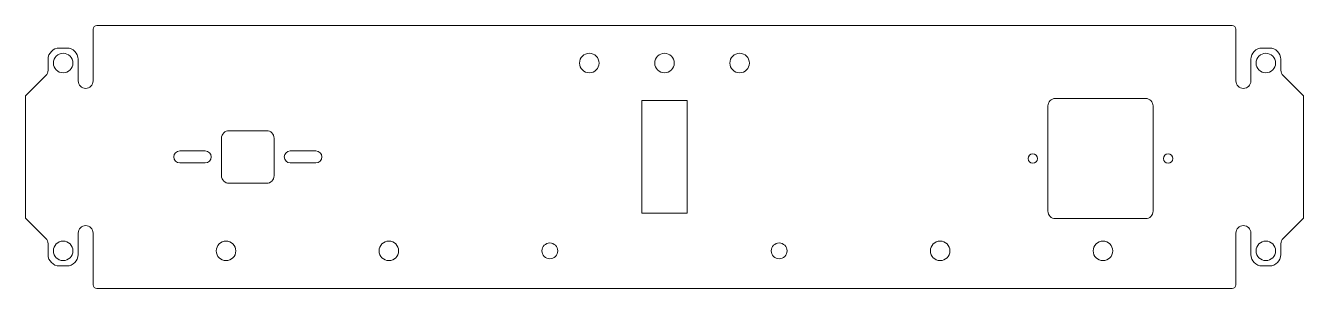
# Model space of a CAD drawing. Header units: millimetres. Extents: x 29 to 369, y 99 to 169.
import ezdxf

# ---------------------------------------------------------------- set-up
doc = ezdxf.new("R2010")
doc.units = ezdxf.units.MM
doc.layers.add('VISIBLE', color=7, linetype='Continuous', lineweight=0)

msp = doc.modelspace()

# ---------------------------------------------------------------- linework, layer by layer
at = {"layer": 'VISIBLE'}
for p, q in [((46.97, 167.83), (46.97, 154.07)), ((47.97, 168.83), (350.02, 168.83)), ((351.02, 154.07), (351.02, 167.83)), ((34.99, 159.83), (34.99, 156.91)), ((40, 162.83), (37.99, 162.83)), ((43, 154.07), (43, 159.83)), ((355.02, 159.83), (355.02, 154.07)), ((359.99, 162.83), (358.02, 162.83)), ((362.99, 156.91), (362.99, 159.83)), ((34.41, 155.51), (28.99, 150.09)), ((368.99, 150.09), (363.57, 155.51)), ((28.99, 117.56), (28.99, 150.09)), ((353.03, 152.09), (353, 152.09)), ((368.99, 150.09), (368.99, 117.56)), ((192.99, 148.83), (204.99, 148.83)), ((192.99, 118.83), (192.99, 148.83)), ((204.99, 148.83), (204.99, 118.83)), ((300.99, 119.42), (300.99, 147.42)), ((302.99, 149.42), (326.99, 149.42)), ((328.99, 147.42), (328.99, 119.42)), ((93.12, 140.83), (83.12, 140.83)), ((81.12, 138.83), (81.12, 128.83)), ((95.12, 128.83), (95.12, 138.83)), ((76.82, 135.43), (70.02, 135.43)), ((106.22, 135.43), (99.42, 135.43)), ((70.02, 132.23), (76.82, 132.23)), ((99.42, 132.23), (106.22, 132.23)), ((83.12, 126.83), (93.12, 126.83)), ((28.99, 117.56), (34.41, 112.15)), ((204.99, 118.83), (192.99, 118.83)), ((326.99, 117.42), (302.99, 117.42)), ((363.57, 112.15), (368.99, 117.56)), ((43, 107.83), (43, 113.58)), ((46.97, 113.58), (46.97, 99.83)), ((351.02, 99.83), (351.02, 113.58)), ((353, 115.56), (353.03, 115.56)), ((355.02, 113.58), (355.02, 107.83)), ((34.99, 110.74), (34.99, 107.83)), ((362.99, 107.83), (362.99, 110.74)), ((37.99, 104.83), (40, 104.83)), ((358.02, 104.83), (359.99, 104.83)), ((350.02, 98.83), (47.97, 98.83))]:
    msp.add_line(p, q, dxfattribs=at)
for centre, radius in [((38.99, 158.83), 2.6), ((178.99, 158.83), 2.6), ((198.99, 158.83), 2.6), ((218.99, 158.83), 2.6), ((358.99, 158.83), 2.6), ((296.99, 133.42), 1.25), ((332.99, 133.42), 1.25), ((38.99, 108.83), 2.6), ((82.33, 108.83), 2.6), ((125.66, 108.83), 2.6), ((168.49, 108.83), 2.1), ((229.49, 108.83), 2.1), ((272.33, 108.83), 2.6), ((315.66, 108.83), 2.6), ((358.99, 108.83), 2.6)]:
    msp.add_circle(centre, radius, dxfattribs=at)
for centre, radius, start, end in [((47.97, 167.83), 1, 90, 180), ((350.02, 167.83), 1, 0, 90), ((37.99, 159.83), 3, 90, 180), ((40, 159.83), 3, 0, 90), ((358.02, 159.83), 3, 90, 180), ((359.99, 159.83), 3, 0, 90), ((33.01, 156.91), 1.98, 315, 0), ((364.98, 156.91), 1.98, 180, 225), ((44.98, 154.07), 1.98, 180, 0), ((353, 154.07), 1.98, 180, 270), ((353.03, 154.07), 1.98, 270, 0), ((302.99, 147.42), 2, 90, 180), ((326.99, 147.42), 2, 0, 90), ((83.12, 138.83), 2, 90, 180), ((93.12, 138.83), 2, 0, 90), ((70.02, 133.83), 1.6, 90, 270), ((76.82, 133.83), 1.6, 270, 90), ((99.42, 133.83), 1.6, 90, 270), ((106.22, 133.83), 1.6, 270, 90), ((83.12, 128.83), 2, 180, 270), ((93.12, 128.83), 2, 270, 0), ((302.99, 119.42), 2, 180, 270), ((326.99, 119.42), 2, 270, 0), ((44.98, 113.58), 1.98, 0, 180), ((353, 113.58), 1.98, 90, 180), ((353.03, 113.58), 1.98, 0, 90), ((33.01, 110.74), 1.98, 0, 45), ((364.98, 110.74), 1.98, 135, 180), ((37.99, 107.83), 3, 180, 270), ((40, 107.83), 3, 270, 0), ((358.02, 107.83), 3, 180, 270), ((359.99, 107.83), 3, 270, 360), ((47.97, 99.83), 1, 180, 270), ((350.02, 99.83), 1, 270, 0)]:
    msp.add_arc(centre, radius, start, end, dxfattribs=at)

doc.saveas('drawing.dxf')
